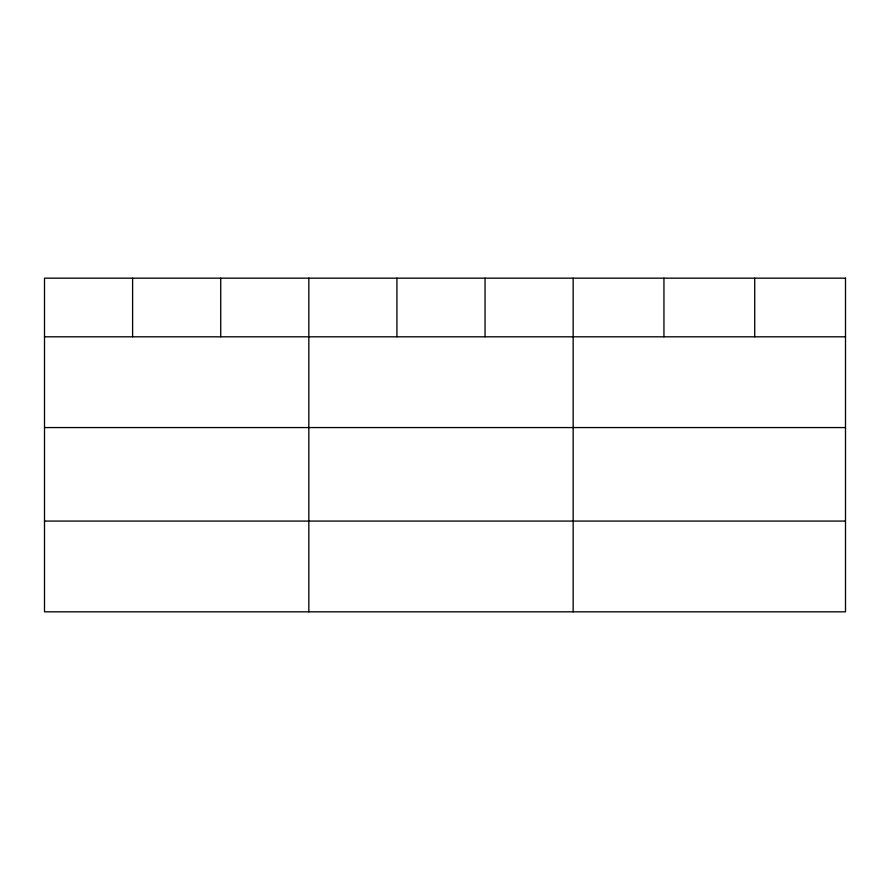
<?xml version="1.0" encoding="UTF-8"?>
<svg xmlns="http://www.w3.org/2000/svg" width="890" height="890" viewBox="0 0 890 890"><rect width="100%" height="100%" fill="white"/><g stroke="black" fill="none" stroke-linecap="round" stroke-linejoin="round"><path stroke-width="1.33" d="M44.5 336.809L845.5 336.809M44.5 427.567L845.5 427.567M44.5 521.073L845.5 521.073M754.72 278.17L754.72 336.809M663.94 278.17L663.94 336.809M573.16 278.17L573.16 611.831M485.05 278.17L485.05 336.809M396.94 278.17L396.94 336.809M308.83 278.17L308.83 611.831M220.72 278.17L220.72 336.809M132.61 278.17L132.61 336.809M845.5 278.17L44.5 278.17L44.5 611.831L845.5 611.831L845.5 278.17"/></g></svg>
